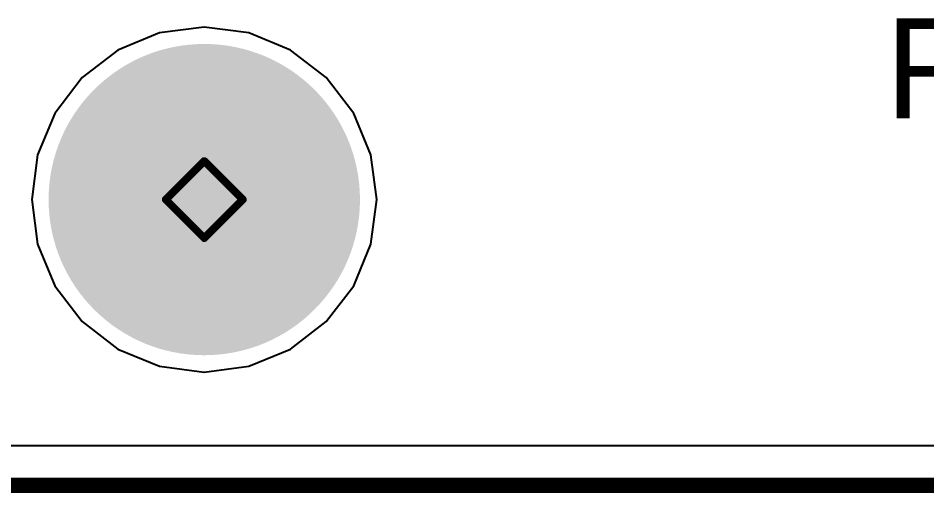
# Model space of a CAD drawing. Header units: inches. Extents: x 0.88 to 8.93, y 2.74 to 7.33.
# Drawn here: x 1.3002 to 1.5358, y 2.7586 to 2.8817 of the extents above; entities that cross this region are included whole.
import ezdxf

# ---------------------------------------------------------------- set-up
doc = ezdxf.new("R2010")
doc.units = ezdxf.units.IN
doc.header["$MEASUREMENT"] = 0
for name, color, linetype in [('Board', 56, 'Continuous'), ('Bottom Layer', 5, 'Continuous'), ('Bottom Solder', 6, 'Continuous'), ('Drill Drawing', 1, 'Continuous'), ('Multi-Layer', 9, 'Continuous'), ('Pad Holes', 156, 'Continuous'), ('Top Layer', 1, 'Continuous'), ('Top Overlay', 2, 'Continuous'), ('Top Solder', 216, 'Continuous')]:
    doc.layers.add(name, color=color, linetype=linetype)
doc.styles.add('Arial', font='', dxfattribs={"height": 0.2})
doc.styles.get('Arial').set_extended_font_data('Arial')

# ---------------------------------------------------------------- blocks, each defined once
blk = doc.blocks.new('AH_2_0MMD_12')
at = {"layer": 'Bottom Layer'}
h = blk.add_hatch(color=5, dxfattribs=at)
edge = h.paths.add_edge_path()
edge.add_arc((0, 0), 0.03937, 0, 360)
at = {"layer": 'Bottom Solder'}
h = blk.add_hatch(color=6, dxfattribs=at)
edge = h.paths.add_edge_path()
edge.add_arc((0, 0), 0.04037, 0, 360)
at = {"layer": 'Multi-Layer'}
h = blk.add_hatch(color=9, dxfattribs=at)
edge = h.paths.add_edge_path()
edge.add_arc((0, 0), 0.03937, 0, 360)
at = {"layer": 'Pad Holes'}
h = blk.add_hatch(color=7, dxfattribs=at)
edge = h.paths.add_edge_path()
edge.add_arc((0, 0), 0.03937, 0, 360)
at = {"layer": 'Top Layer'}
h = blk.add_hatch(color=1, dxfattribs=at)
edge = h.paths.add_edge_path()
edge.add_arc((0, 0), 0.03937, 0, 360)
at = {"layer": 'Top Solder'}
h = blk.add_hatch(color=216, dxfattribs=at)
edge = h.paths.add_edge_path()
edge.add_arc((0, 0), 0.04037, 0, 360)

msp = doc.modelspace()

# ---------------------------------------------------------------- linework, layer by layer
at = {"layer": 'Board'}
msp.add_lwpolyline([(1.08425, 2.76055, 0.00394, 0.00394, 0), (3.29411, 2.76055, 0.00394, 0.00394, 0)], format="xyseb", dxfattribs=at)
at = {"layer": 'Bottom Layer'}
for p, q in [((1.34843, 2.8794), (1.33684, 2.87787)), ((1.36001, 2.87787), (1.34843, 2.8794)), ((1.33684, 2.87787), (1.32605, 2.8734)), ((1.3708, 2.8734), (1.36001, 2.87787)), ((1.32605, 2.8734), (1.31678, 2.86629)), ((1.38007, 2.86629), (1.3708, 2.8734)), ((1.31678, 2.86629), (1.30967, 2.85702)), ((1.38718, 2.85702), (1.38007, 2.86629)), ((1.30967, 2.85702), (1.3052, 2.84623)), ((1.39165, 2.84623), (1.38718, 2.85702)), ((1.3052, 2.84623), (1.30367, 2.83465)), ((1.39318, 2.83465), (1.39165, 2.84623)), ((1.30367, 2.83465), (1.3052, 2.82306)), ((1.39165, 2.82306), (1.39318, 2.83465)), ((1.3052, 2.82306), (1.30967, 2.81227)), ((1.38718, 2.81227), (1.39165, 2.82306)), ((1.30967, 2.81227), (1.31678, 2.803)), ((1.38007, 2.803), (1.38718, 2.81227)), ((1.31678, 2.803), (1.32605, 2.79589)), ((1.3708, 2.79589), (1.38007, 2.803)), ((1.32605, 2.79589), (1.33684, 2.79142)), ((1.36001, 2.79142), (1.3708, 2.79589)), ((1.33684, 2.79142), (1.34843, 2.78989)), ((1.34843, 2.78989), (1.36001, 2.79142)), ((3.28391, 2.77075), (1.09445, 2.77075))]:
    msp.add_line(p, q, dxfattribs=at)
at = {"layer": 'Drill Drawing'}
for points in [[(1.33843, 2.83465, 0.002, 0.002, 0), (1.34843, 2.84465, 0.002, 0.002, 0)], [(1.34843, 2.84465, 0.002, 0.002, 0), (1.35843, 2.83465, 0.002, 0.002, 0)], [(1.33843, 2.83465, 0.002, 0.002, 0), (1.34843, 2.82465, 0.002, 0.002, 0)], [(1.34843, 2.82465, 0.002, 0.002, 0), (1.35843, 2.83465, 0.002, 0.002, 0)]]:
    msp.add_lwpolyline(points, format="xyseb", dxfattribs=at)
for points in [[(1.34793, 2.84465, 0.001, 0.001, 1), (1.34893, 2.84465, 0.001, 0.001, 1)], [(1.34793, 2.84465, 0.001, 0.001, 1), (1.34893, 2.84465, 0.001, 0.001, 1)], [(1.33793, 2.83465, 0.001, 0.001, 1), (1.33893, 2.83465, 0.001, 0.001, 1)], [(1.33793, 2.83465, 0.001, 0.001, 1), (1.33893, 2.83465, 0.001, 0.001, 1)], [(1.35793, 2.83465, 0.001, 0.001, 1), (1.35893, 2.83465, 0.001, 0.001, 1)], [(1.35793, 2.83465, 0.001, 0.001, 1), (1.35893, 2.83465, 0.001, 0.001, 1)], [(1.34793, 2.82465, 0.001, 0.001, 1), (1.34893, 2.82465, 0.001, 0.001, 1)], [(1.34793, 2.82465, 0.001, 0.001, 1), (1.34893, 2.82465, 0.001, 0.001, 1)]]:
    msp.add_lwpolyline(points, format="xyseb", close=True, dxfattribs=at)
at = {"layer": 'Top Layer'}
for p, q in [((1.34843, 2.8794), (1.33684, 2.87787)), ((1.36001, 2.87787), (1.34843, 2.8794)), ((1.33684, 2.87787), (1.32605, 2.8734)), ((1.3708, 2.8734), (1.36001, 2.87787)), ((1.32605, 2.8734), (1.31678, 2.86629)), ((1.38007, 2.86629), (1.3708, 2.8734)), ((1.31678, 2.86629), (1.30967, 2.85702)), ((1.38718, 2.85702), (1.38007, 2.86629)), ((1.30967, 2.85702), (1.3052, 2.84623)), ((1.39165, 2.84623), (1.38718, 2.85702)), ((1.3052, 2.84623), (1.30367, 2.83465)), ((1.39318, 2.83465), (1.39165, 2.84623)), ((1.30367, 2.83465), (1.3052, 2.82306)), ((1.39165, 2.82306), (1.39318, 2.83465)), ((1.3052, 2.82306), (1.30967, 2.81227)), ((1.38718, 2.81227), (1.39165, 2.82306)), ((1.30967, 2.81227), (1.31678, 2.803)), ((1.38007, 2.803), (1.38718, 2.81227)), ((1.31678, 2.803), (1.32605, 2.79589)), ((1.3708, 2.79589), (1.38007, 2.803)), ((1.32605, 2.79589), (1.33684, 2.79142)), ((1.36001, 2.79142), (1.3708, 2.79589)), ((1.33684, 2.79142), (1.34843, 2.78989)), ((1.34843, 2.78989), (1.36001, 2.79142)), ((3.28391, 2.77075), (1.09445, 2.77075))]:
    msp.add_line(p, q, dxfattribs=at)

# ---------------------------------------------------------------- block references
msp.add_blockref('AH_2_0MMD_12', (1.34843, 2.83465))

# ---------------------------------------------------------------- texts
at = {"layer": 'Top Overlay', "style": 'Arial'}
msp.add_text('R5', height=0.026, dxfattribs=at).set_placement((1.52495, 2.85571))

doc.saveas('drawing.dxf')
